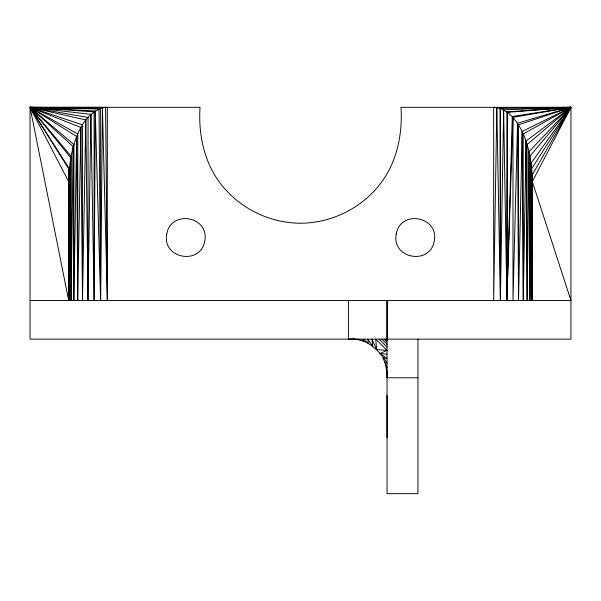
<?xml version="1.0" encoding="UTF-8"?>
<svg xmlns="http://www.w3.org/2000/svg" width="601" height="601" viewBox="0 0 601 601"><rect width="100%" height="100%" fill="white"/><g stroke="black" fill="none" stroke-linecap="round" stroke-linejoin="round"><path stroke-width="0.9" d="M102.425 107.917L30.05 107.324L70.73 157.778L69.198 169.542L68.687 300.5L30.05 107.324L95.251 111.042L100.615 300.5L102.425 107.917C81.984 114.791 74.697 138.741 70.73 157.778L69.273 300.5L69.303 168.731L30.05 107.324L200.05 107.324C198.097 136.247 205.009 166.439 224.586 188.556C243.503 210.245 271.72 223.129 300.5 223.226C329.28 223.129 357.497 210.245 376.414 188.556C395.991 166.439 402.903 136.247 400.95 107.324L570.95 107.324L570.95 339.137L30.05 339.137L30.05 107.324L107.324 107.324L107.324 300.5L102.425 107.917L105.611 107.391L107.324 300.5M69.273 300.5L69.198 169.542L30.05 107.324L90.909 114.355L94.109 300.5L94.124 111.899L30.05 107.324L73.232 146.652L71.016 300.5L71.076 156.252L30.05 107.324L100.622 108.526L100.615 300.5L99.022 109.051L30.05 107.324L68.687 181.622L68.687 300.5M88.001 300.5L85.8 119.915L30.05 107.324L76.643 136.457L73.863 300.5L73.931 144.556L30.05 107.324L88.062 117.458L88.001 300.5L90.909 114.355M30.05 107.324L80.872 127.465L77.724 300.5L77.799 133.993L30.05 107.324L82.562 124.88L82.487 300.5L85.8 119.915M348.407 300.5L348.407 339.137C365.836 337.281 378.487 349.339 387.044 362.989L384.948 362.508L382.822 357.798L387.044 358.451L380.035 353.441L387.044 350.451L375.73 339.137L376.647 349.527L387.044 350.451M387.044 372.304L387.044 493.676L417.95 493.676L417.95 339.137M387.044 339.137L387.044 300.5L387.044 377.774L417.95 377.774M531.727 300.5L531.6 168.761L570.95 107.324L512.969 117.368L506.891 300.5L507.627 112.334L500.077 108.345L493.676 107.324L493.676 300.5L496.809 107.564L570.95 107.324L532.313 181.622L532.313 300.5L532.163 175.086C530.57 152.654 525.597 127.6 507.627 112.334L570.95 107.324L532.163 175.086L531.727 300.5L531.096 163.134L570.95 107.324L500.385 108.473L500.385 300.5L496.809 107.564M94.109 300.5L95.251 111.042M387.044 377.774L387.082 372.597L384.948 362.508L387.044 367.774L386.383 367.474L387.082 372.597M500.077 108.345L500.385 300.5L503.623 109.825L570.95 107.324L529.038 151.677L529.984 300.5L531.096 163.134M529.984 300.5L529.864 156.29L570.95 107.324L512.292 116.511L506.891 300.5L506.883 111.869L570.95 107.324L526.033 141.025L527.137 300.5L529.038 151.677M527.137 300.5L527.039 144.578L570.95 107.324L522.171 131.446L523.276 300.5L526.033 141.025M523.276 300.5L523.193 133.985L570.95 107.324L517.551 123.197L518.513 300.5L522.171 131.446M517.551 123.197L512.999 300.5L512.969 117.368M68.687 181.622L69.198 169.542M570.95 107.324L518.46 124.82L518.513 300.5M353.576 339.092L358.699 339.798L358.406 339.137L363.673 341.233L363.192 339.137L368.383 343.359L367.729 339.137L372.74 346.146L371.929 339.137L376.647 349.527M30.05 300.5L570.95 300.5L532.313 181.622L532.163 175.086M380.035 353.441L387.044 354.252M385.729 339.137L387.044 340.451M384.107 339.137L387.044 342.074M381.868 339.137L387.044 344.313M379.058 339.137L387.044 347.123M503.623 109.825L506.891 300.5M80.872 127.465L82.487 300.5M76.643 136.457L77.724 300.5M73.232 146.652L73.863 300.5M70.73 157.778L71.016 300.5M387.044 395.157L387.044 437.656M166.732 234.165C161.962 258.851 200.824 265.702 204.783 240.873C209.554 216.187 170.692 209.336 166.732 234.165M396.217 234.165C391.446 258.851 430.308 265.702 434.268 240.873C439.038 216.187 400.176 209.336 396.217 234.165"/></g></svg>
